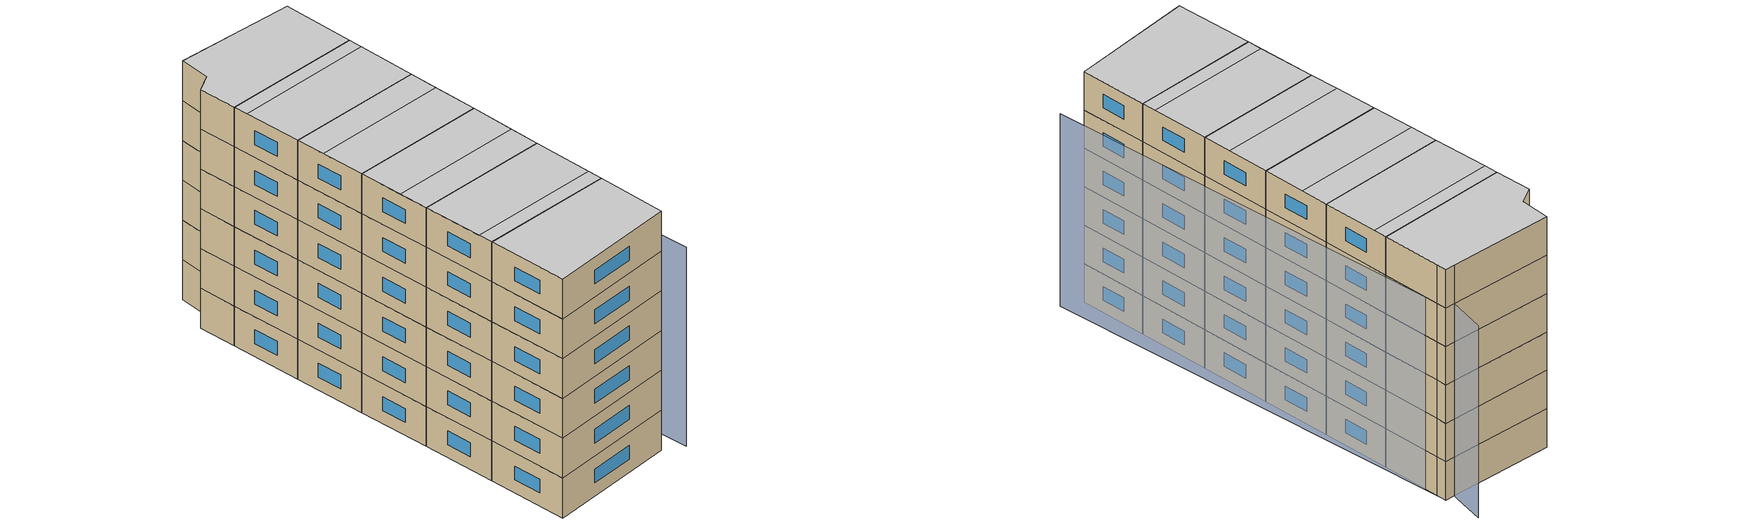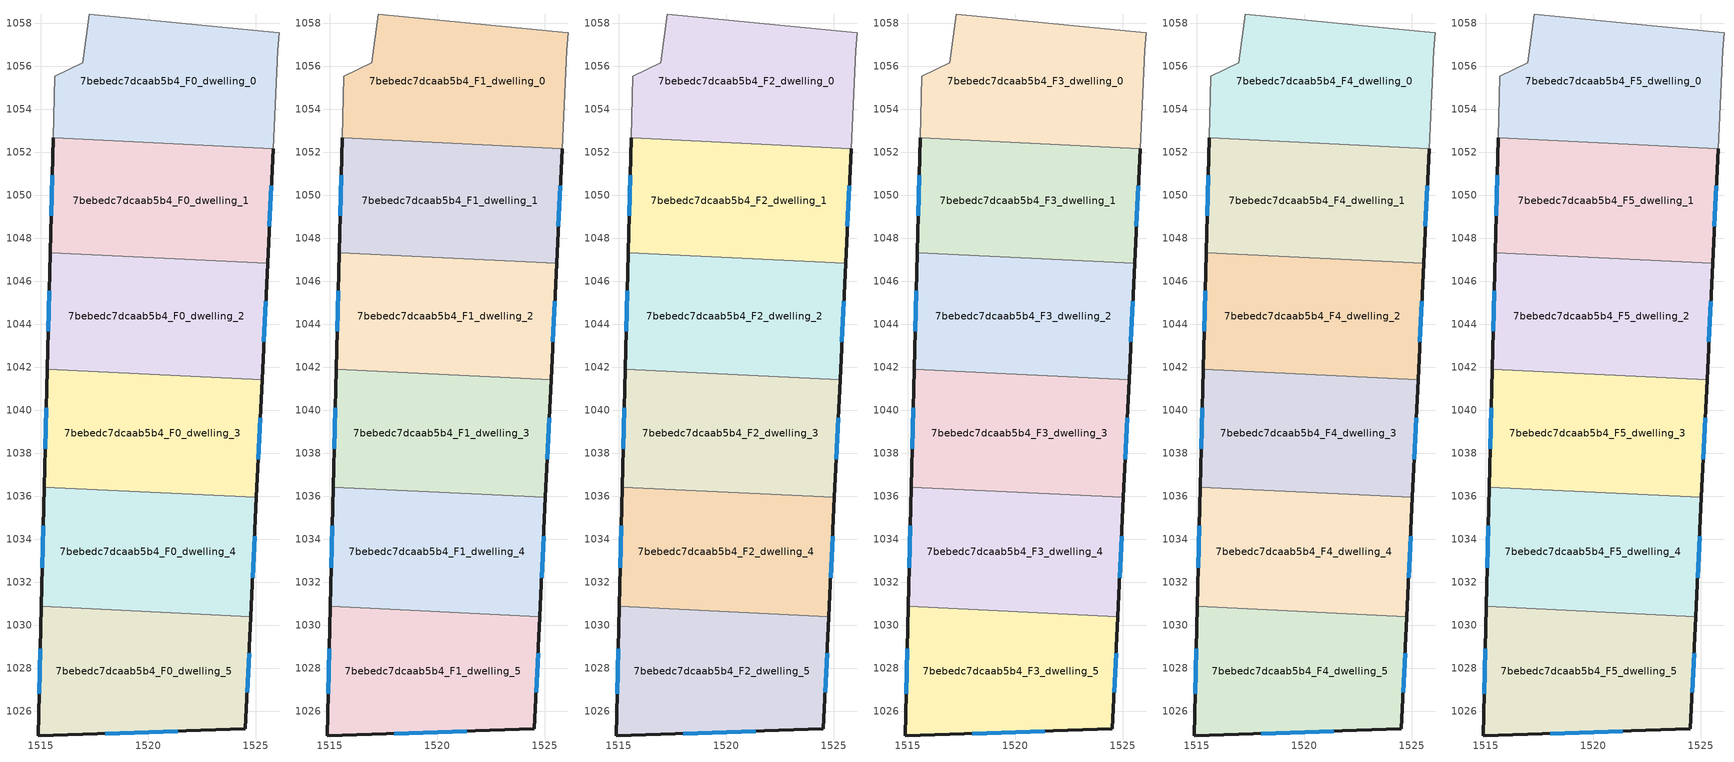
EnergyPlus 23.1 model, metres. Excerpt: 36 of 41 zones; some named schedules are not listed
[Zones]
7bebedc7dcaab5b4_F0_dwelling_0
 floor ground (EU_floor_Construction): 1526.08,1057.55 1526.02,1056.73 1525.8,1052.16 1515.56,1052.66 1515.64,1055.52 1516.94,1056.16 1517.26,1058.42 1525.34,1057.61 z0
 wall to 7bebedc7dcaab5b4_F0_dwelling_1 (EU_wall_Construction): 1515.56,1052.66 1525.8,1052.16 z0:3
 wall adiabatic (EU_wall_Construction): 1525.8,1052.16 1526.02,1056.73 1526.08,1057.55 1525.34,1057.61 1517.26,1058.42 1516.94,1056.16 1515.64,1055.52 1515.56,1052.66 z0:3
7bebedc7dcaab5b4_F0_dwelling_1
 floor ground (EU_floor_Construction): 1525.8,1052.16 1525.55,1046.82 1515.43,1047.31 1515.56,1052.66 z0
 wall outside (EU_wall_Construction): 1525.55,1046.82 1525.8,1052.16 / 1515.56,1052.66 1515.43,1047.31 z0:3
 wall to 7bebedc7dcaab5b4_F0_dwelling_2 (EU_wall_Construction): 1515.43,1047.31 1525.55,1046.82 z0:3
 window (EU_Window_Construction): 1525.63,1048.56 1525.72,1050.43 / 1515.52,1050.92 1515.47,1049.05 z0.98:2.02
7bebedc7dcaab5b4_F0_dwelling_2
 floor ground (EU_floor_Construction): 1525.55,1046.82 1525.29,1041.41 1515.3,1041.89 1515.43,1047.31 z0
 wall outside (EU_wall_Construction): 1525.29,1041.41 1525.55,1046.82 / 1515.43,1047.31 1515.3,1041.89 z0:3
 wall to 7bebedc7dcaab5b4_F0_dwelling_3 (EU_wall_Construction): 1515.3,1041.89 1525.29,1041.41 z0:3
 window (EU_Window_Construction): 1525.37,1043.17 1525.46,1045.06 / 1515.39,1045.55 1515.34,1043.65 z0.98:2.02
7bebedc7dcaab5b4_F0_dwelling_3
 floor ground (EU_floor_Construction): 1525.29,1041.41 1525.03,1035.94 1515.16,1036.41 1515.3,1041.89 z0
 wall outside (EU_wall_Construction): 1525.03,1035.94 1525.29,1041.41 / 1515.3,1041.89 1515.16,1036.41 z0:3
 wall to 7bebedc7dcaab5b4_F0_dwelling_4 (EU_wall_Construction): 1515.16,1036.41 1525.03,1035.94 z0:3
 window (EU_Window_Construction): 1525.11,1037.72 1525.2,1039.63 / 1515.25,1040.11 1515.2,1038.19 z0.98:2.02
7bebedc7dcaab5b4_F0_dwelling_4
 floor ground (EU_floor_Construction): 1525.03,1035.94 1524.76,1030.39 1515.02,1030.86 1515.16,1036.41 z0
 wall outside (EU_wall_Construction): 1524.76,1030.39 1525.03,1035.94 / 1515.16,1036.41 1515.02,1030.86 z0:3
 wall to 7bebedc7dcaab5b4_F0_dwelling_5 (EU_wall_Construction): 1515.02,1030.86 1524.76,1030.39 z0:3
 window (EU_Window_Construction): 1524.85,1032.19 1524.94,1034.13 / 1515.11,1034.61 1515.06,1032.67 z0.98:2.02
7bebedc7dcaab5b4_F0_dwelling_5
 floor ground (EU_floor_Construction): 1524.76,1030.39 1524.52,1025.18 1514.87,1024.84 1515.02,1030.86 z0
 wall outside (EU_wall_Construction): 1515.02,1030.86 1514.87,1024.84 1524.52,1025.18 1524.76,1030.39 z0:3
 window (EU_Window_Construction): 1524.6,1026.87 1524.68,1028.7 / 1518,1024.95 1521.38,1025.07 / 1514.97,1028.9 1514.92,1026.8 z0.98:2.02
7bebedc7dcaab5b4_F1_dwelling_0
 floor to 7bebedc7dcaab5b4_F0_dwelling_0 (EU_floor_Construction): 1526.08,1057.55 1526.02,1056.73 1525.8,1052.16 1515.56,1052.66 1515.64,1055.52 1516.94,1056.16 1517.26,1058.42 1525.34,1057.61 z3
 wall to 7bebedc7dcaab5b4_F1_dwelling_1 (EU_wall_Construction): 1515.56,1052.66 1525.8,1052.16 z3:6
 wall adiabatic (EU_wall_Construction): 1525.8,1052.16 1526.02,1056.73 1526.08,1057.55 1525.34,1057.61 1517.26,1058.42 1516.94,1056.16 1515.64,1055.52 1515.56,1052.66 z3:6
7bebedc7dcaab5b4_F1_dwelling_1
 floor to 7bebedc7dcaab5b4_F0_dwelling_1 (EU_floor_Construction): 1525.8,1052.16 1525.55,1046.82 1515.43,1047.31 1515.56,1052.66 z3
 wall outside (EU_wall_Construction): 1525.55,1046.82 1525.8,1052.16 / 1515.56,1052.66 1515.43,1047.31 z3:6
 wall to 7bebedc7dcaab5b4_F1_dwelling_2 (EU_wall_Construction): 1515.43,1047.31 1525.55,1046.82 z3:6
 window (EU_Window_Construction): 1525.63,1048.56 1525.72,1050.43 / 1515.52,1050.92 1515.47,1049.05 z3.98:5.02
7bebedc7dcaab5b4_F1_dwelling_2
 floor to 7bebedc7dcaab5b4_F0_dwelling_2 (EU_floor_Construction): 1525.55,1046.82 1525.29,1041.41 1515.3,1041.89 1515.43,1047.31 z3
 wall outside (EU_wall_Construction): 1525.29,1041.41 1525.55,1046.82 / 1515.43,1047.31 1515.3,1041.89 z3:6
 wall to 7bebedc7dcaab5b4_F1_dwelling_3 (EU_wall_Construction): 1515.3,1041.89 1525.29,1041.41 z3:6
 window (EU_Window_Construction): 1525.37,1043.17 1525.46,1045.06 / 1515.39,1045.55 1515.34,1043.65 z3.98:5.02
7bebedc7dcaab5b4_F1_dwelling_3
 floor to 7bebedc7dcaab5b4_F0_dwelling_3 (EU_floor_Construction): 1525.29,1041.41 1525.03,1035.94 1515.16,1036.41 1515.3,1041.89 z3
 wall outside (EU_wall_Construction): 1525.03,1035.94 1525.29,1041.41 / 1515.3,1041.89 1515.16,1036.41 z3:6
 wall to 7bebedc7dcaab5b4_F1_dwelling_4 (EU_wall_Construction): 1515.16,1036.41 1525.03,1035.94 z3:6
 window (EU_Window_Construction): 1525.11,1037.72 1525.2,1039.63 / 1515.25,1040.11 1515.2,1038.19 z3.98:5.02
7bebedc7dcaab5b4_F1_dwelling_4
 floor to 7bebedc7dcaab5b4_F0_dwelling_4 (EU_floor_Construction): 1525.03,1035.94 1524.76,1030.39 1515.02,1030.86 1515.16,1036.41 z3
 wall outside (EU_wall_Construction): 1524.76,1030.39 1525.03,1035.94 / 1515.16,1036.41 1515.02,1030.86 z3:6
 wall to 7bebedc7dcaab5b4_F1_dwelling_5 (EU_wall_Construction): 1515.02,1030.86 1524.76,1030.39 z3:6
 window (EU_Window_Construction): 1524.85,1032.19 1524.94,1034.13 / 1515.11,1034.61 1515.06,1032.67 z3.98:5.02
7bebedc7dcaab5b4_F1_dwelling_5
 floor to 7bebedc7dcaab5b4_F0_dwelling_5 (EU_floor_Construction): 1524.76,1030.39 1524.52,1025.18 1514.87,1024.84 1515.02,1030.86 z3
 wall outside (EU_wall_Construction): 1515.02,1030.86 1514.87,1024.84 1524.52,1025.18 1524.76,1030.39 z3:6
 window (EU_Window_Construction): 1524.6,1026.87 1524.68,1028.7 / 1518,1024.95 1521.38,1025.07 / 1514.97,1028.9 1514.92,1026.8 z3.98:5.02
7bebedc7dcaab5b4_F2_dwelling_0
 floor to 7bebedc7dcaab5b4_F1_dwelling_0 (EU_floor_Construction): 1526.08,1057.55 1526.02,1056.73 1525.8,1052.16 1515.56,1052.66 1515.64,1055.52 1516.94,1056.16 1517.26,1058.42 1525.34,1057.61 z6
 wall to 7bebedc7dcaab5b4_F2_dwelling_1 (EU_wall_Construction): 1515.56,1052.66 1525.8,1052.16 z6:9
 wall adiabatic (EU_wall_Construction): 1525.8,1052.16 1526.02,1056.73 1526.08,1057.55 1525.34,1057.61 1517.26,1058.42 1516.94,1056.16 1515.64,1055.52 1515.56,1052.66 z6:9
7bebedc7dcaab5b4_F2_dwelling_1
 floor to 7bebedc7dcaab5b4_F1_dwelling_1 (EU_floor_Construction): 1525.8,1052.16 1525.55,1046.82 1515.43,1047.31 1515.56,1052.66 z6
 wall outside (EU_wall_Construction): 1525.55,1046.82 1525.8,1052.16 / 1515.56,1052.66 1515.43,1047.31 z6:9
 wall to 7bebedc7dcaab5b4_F2_dwelling_2 (EU_wall_Construction): 1515.43,1047.31 1525.55,1046.82 z6:9
 window (EU_Window_Construction): 1525.63,1048.56 1525.72,1050.43 / 1515.52,1050.92 1515.47,1049.05 z6.98:8.02
7bebedc7dcaab5b4_F2_dwelling_2
 floor to 7bebedc7dcaab5b4_F1_dwelling_2 (EU_floor_Construction): 1525.55,1046.82 1525.29,1041.41 1515.3,1041.89 1515.43,1047.31 z6
 wall outside (EU_wall_Construction): 1525.29,1041.41 1525.55,1046.82 / 1515.43,1047.31 1515.3,1041.89 z6:9
 wall to 7bebedc7dcaab5b4_F2_dwelling_3 (EU_wall_Construction): 1515.3,1041.89 1525.29,1041.41 z6:9
 window (EU_Window_Construction): 1525.37,1043.17 1525.46,1045.06 / 1515.39,1045.55 1515.34,1043.65 z6.98:8.02
7bebedc7dcaab5b4_F2_dwelling_3
 floor to 7bebedc7dcaab5b4_F1_dwelling_3 (EU_floor_Construction): 1525.29,1041.41 1525.03,1035.94 1515.16,1036.41 1515.3,1041.89 z6
 wall outside (EU_wall_Construction): 1525.03,1035.94 1525.29,1041.41 / 1515.3,1041.89 1515.16,1036.41 z6:9
 wall to 7bebedc7dcaab5b4_F2_dwelling_4 (EU_wall_Construction): 1515.16,1036.41 1525.03,1035.94 z6:9
 window (EU_Window_Construction): 1525.11,1037.72 1525.2,1039.63 / 1515.25,1040.11 1515.2,1038.19 z6.98:8.02
7bebedc7dcaab5b4_F2_dwelling_4
 floor to 7bebedc7dcaab5b4_F1_dwelling_4 (EU_floor_Construction): 1525.03,1035.94 1524.76,1030.39 1515.02,1030.86 1515.16,1036.41 z6
 wall outside (EU_wall_Construction): 1524.76,1030.39 1525.03,1035.94 / 1515.16,1036.41 1515.02,1030.86 z6:9
 wall to 7bebedc7dcaab5b4_F2_dwelling_5 (EU_wall_Construction): 1515.02,1030.86 1524.76,1030.39 z6:9
 window (EU_Window_Construction): 1524.85,1032.19 1524.94,1034.13 / 1515.11,1034.61 1515.06,1032.67 z6.98:8.02
7bebedc7dcaab5b4_F2_dwelling_5
 floor to 7bebedc7dcaab5b4_F1_dwelling_5 (EU_floor_Construction): 1524.76,1030.39 1524.52,1025.18 1514.87,1024.84 1515.02,1030.86 z6
 wall outside (EU_wall_Construction): 1515.02,1030.86 1514.87,1024.84 1524.52,1025.18 1524.76,1030.39 z6:9
 window (EU_Window_Construction): 1524.6,1026.87 1524.68,1028.7 / 1518,1024.95 1521.38,1025.07 / 1514.97,1028.9 1514.92,1026.8 z6.98:8.02
7bebedc7dcaab5b4_F3_dwelling_0
 floor to 7bebedc7dcaab5b4_F2_dwelling_0 (EU_floor_Construction): 1526.08,1057.55 1526.02,1056.73 1525.8,1052.16 1515.56,1052.66 1515.64,1055.52 1516.94,1056.16 1517.26,1058.42 1525.34,1057.61 z9
 wall to 7bebedc7dcaab5b4_F3_dwelling_1 (EU_wall_Construction): 1515.56,1052.66 1525.8,1052.16 z9:12
 wall adiabatic (EU_wall_Construction): 1525.8,1052.16 1526.02,1056.73 1526.08,1057.55 1525.34,1057.61 1517.26,1058.42 1516.94,1056.16 1515.64,1055.52 1515.56,1052.66 z9:12
7bebedc7dcaab5b4_F3_dwelling_1
 floor to 7bebedc7dcaab5b4_F2_dwelling_1 (EU_floor_Construction): 1525.8,1052.16 1525.55,1046.82 1515.43,1047.31 1515.56,1052.66 z9
 wall outside (EU_wall_Construction): 1525.55,1046.82 1525.8,1052.16 / 1515.56,1052.66 1515.43,1047.31 z9:12
 wall to 7bebedc7dcaab5b4_F3_dwelling_2 (EU_wall_Construction): 1515.43,1047.31 1525.55,1046.82 z9:12
 window (EU_Window_Construction): 1525.63,1048.56 1525.72,1050.43 / 1515.52,1050.92 1515.47,1049.05 z9.98:11.02
7bebedc7dcaab5b4_F3_dwelling_2
 floor to 7bebedc7dcaab5b4_F2_dwelling_2 (EU_floor_Construction): 1525.55,1046.82 1525.29,1041.41 1515.3,1041.89 1515.43,1047.31 z9
 wall outside (EU_wall_Construction): 1525.29,1041.41 1525.55,1046.82 / 1515.43,1047.31 1515.3,1041.89 z9:12
 wall to 7bebedc7dcaab5b4_F3_dwelling_3 (EU_wall_Construction): 1515.3,1041.89 1525.29,1041.41 z9:12
 window (EU_Window_Construction): 1525.37,1043.17 1525.46,1045.06 / 1515.39,1045.55 1515.34,1043.65 z9.98:11.02
7bebedc7dcaab5b4_F3_dwelling_3
 floor to 7bebedc7dcaab5b4_F2_dwelling_3 (EU_floor_Construction): 1525.29,1041.41 1525.03,1035.94 1515.16,1036.41 1515.3,1041.89 z9
 wall outside (EU_wall_Construction): 1525.03,1035.94 1525.29,1041.41 / 1515.3,1041.89 1515.16,1036.41 z9:12
 wall to 7bebedc7dcaab5b4_F3_dwelling_4 (EU_wall_Construction): 1515.16,1036.41 1525.03,1035.94 z9:12
 window (EU_Window_Construction): 1525.11,1037.72 1525.2,1039.63 / 1515.25,1040.11 1515.2,1038.19 z9.98:11.02
7bebedc7dcaab5b4_F3_dwelling_4
 floor to 7bebedc7dcaab5b4_F2_dwelling_4 (EU_floor_Construction): 1525.03,1035.94 1524.76,1030.39 1515.02,1030.86 1515.16,1036.41 z9
 wall outside (EU_wall_Construction): 1524.76,1030.39 1525.03,1035.94 / 1515.16,1036.41 1515.02,1030.86 z9:12
 wall to 7bebedc7dcaab5b4_F3_dwelling_5 (EU_wall_Construction): 1515.02,1030.86 1524.76,1030.39 z9:12
 window (EU_Window_Construction): 1524.85,1032.19 1524.94,1034.13 / 1515.11,1034.61 1515.06,1032.67 z9.98:11.02
7bebedc7dcaab5b4_F3_dwelling_5
 floor to 7bebedc7dcaab5b4_F2_dwelling_5 (EU_floor_Construction): 1524.76,1030.39 1524.52,1025.18 1514.87,1024.84 1515.02,1030.86 z9
 wall outside (EU_wall_Construction): 1515.02,1030.86 1514.87,1024.84 1524.52,1025.18 1524.76,1030.39 z9:12
 window (EU_Window_Construction): 1524.6,1026.87 1524.68,1028.7 / 1518,1024.95 1521.38,1025.07 / 1514.97,1028.9 1514.92,1026.8 z9.98:11.02
7bebedc7dcaab5b4_F4_dwelling_0
 floor to 7bebedc7dcaab5b4_F3_dwelling_0 (EU_floor_Construction): 1526.08,1057.55 1526.02,1056.73 1525.8,1052.16 1515.56,1052.66 1515.64,1055.52 1516.94,1056.16 1517.26,1058.42 1525.34,1057.61 z12
 wall to 7bebedc7dcaab5b4_F4_dwelling_1 (EU_wall_Construction): 1515.56,1052.66 1525.8,1052.16 z12:15
 wall adiabatic (EU_wall_Construction): 1525.8,1052.16 1526.02,1056.73 1526.08,1057.55 1525.34,1057.61 1517.26,1058.42 1516.94,1056.16 1515.64,1055.52 1515.56,1052.66 z12:15
7bebedc7dcaab5b4_F4_dwelling_1
 floor to 7bebedc7dcaab5b4_F3_dwelling_1 (EU_floor_Construction): 1525.8,1052.16 1525.55,1046.82 1515.43,1047.31 1515.56,1052.66 z12
 wall outside (EU_wall_Construction): 1525.55,1046.82 1525.8,1052.16 / 1515.56,1052.66 1515.43,1047.31 z12:15
 wall to 7bebedc7dcaab5b4_F4_dwelling_2 (EU_wall_Construction): 1515.43,1047.31 1525.55,1046.82 z12:15
 window (EU_Window_Construction): 1525.63,1048.56 1525.72,1050.43 / 1515.52,1050.92 1515.47,1049.05 z12.98:14.02
7bebedc7dcaab5b4_F4_dwelling_2
 floor to 7bebedc7dcaab5b4_F3_dwelling_2 (EU_floor_Construction): 1525.55,1046.82 1525.29,1041.41 1515.3,1041.89 1515.43,1047.31 z12
 wall outside (EU_wall_Construction): 1525.29,1041.41 1525.55,1046.82 / 1515.43,1047.31 1515.3,1041.89 z12:15
 wall to 7bebedc7dcaab5b4_F4_dwelling_3 (EU_wall_Construction): 1515.3,1041.89 1525.29,1041.41 z12:15
 window (EU_Window_Construction): 1525.37,1043.17 1525.46,1045.06 / 1515.39,1045.55 1515.34,1043.65 z12.98:14.02
7bebedc7dcaab5b4_F4_dwelling_3
 floor to 7bebedc7dcaab5b4_F3_dwelling_3 (EU_floor_Construction): 1525.29,1041.41 1525.03,1035.94 1515.16,1036.41 1515.3,1041.89 z12
 wall outside (EU_wall_Construction): 1525.03,1035.94 1525.29,1041.41 / 1515.3,1041.89 1515.16,1036.41 z12:15
 wall to 7bebedc7dcaab5b4_F4_dwelling_4 (EU_wall_Construction): 1515.16,1036.41 1525.03,1035.94 z12:15
 window (EU_Window_Construction): 1525.11,1037.72 1525.2,1039.63 / 1515.25,1040.11 1515.2,1038.19 z12.98:14.02
7bebedc7dcaab5b4_F4_dwelling_4
 floor to 7bebedc7dcaab5b4_F3_dwelling_4 (EU_floor_Construction): 1525.03,1035.94 1524.76,1030.39 1515.02,1030.86 1515.16,1036.41 z12
 wall outside (EU_wall_Construction): 1524.76,1030.39 1525.03,1035.94 / 1515.16,1036.41 1515.02,1030.86 z12:15
 wall to 7bebedc7dcaab5b4_F4_dwelling_5 (EU_wall_Construction): 1515.02,1030.86 1524.76,1030.39 z12:15
 window (EU_Window_Construction): 1524.85,1032.19 1524.94,1034.13 / 1515.11,1034.61 1515.06,1032.67 z12.98:14.02
7bebedc7dcaab5b4_F4_dwelling_5
 floor to 7bebedc7dcaab5b4_F3_dwelling_5 (EU_floor_Construction): 1524.76,1030.39 1524.52,1025.18 1514.87,1024.84 1515.02,1030.86 z12
 wall outside (EU_wall_Construction): 1515.02,1030.86 1514.87,1024.84 1524.52,1025.18 1524.76,1030.39 z12:15
 window (EU_Window_Construction): 1524.6,1026.87 1524.68,1028.7 / 1518,1024.95 1521.38,1025.07 / 1514.97,1028.9 1514.92,1026.8 z12.98:14.02
7bebedc7dcaab5b4_F5_dwelling_0
 floor to 7bebedc7dcaab5b4_F4_dwelling_0 (EU_floor_Construction): 1526.08,1057.55 1526.02,1056.73 1525.8,1052.16 1515.56,1052.66 1515.64,1055.52 1516.94,1056.16 1517.26,1058.42 1525.34,1057.61 z15
 wall to 7bebedc7dcaab5b4_F5_dwelling_1 (EU_wall_Construction): 1515.56,1052.66 1525.8,1052.16 z15:18
 wall adiabatic (EU_wall_Construction): 1525.8,1052.16 1526.02,1056.73 1526.08,1057.55 1525.34,1057.61 1517.26,1058.42 1516.94,1056.16 1515.64,1055.52 1515.56,1052.66 z15:18
 ceiling to 7bebedc7dcaab5b4_F6_dwelling_0 (EU_floor_Construction): 1525.8,1052.16 1526.02,1056.73 1526.08,1057.55 1525.34,1057.61 1517.26,1058.42 1516.94,1056.16 1515.64,1055.52 1515.56,1052.66 z18
7bebedc7dcaab5b4_F5_dwelling_1
 floor to 7bebedc7dcaab5b4_F4_dwelling_1 (EU_floor_Construction): 1525.8,1052.16 1525.55,1046.82 1515.43,1047.31 1515.56,1052.66 z15
 wall outside (EU_wall_Construction): 1525.55,1046.82 1525.8,1052.16 / 1515.56,1052.66 1515.43,1047.31 z15:18
 wall to 7bebedc7dcaab5b4_F5_dwelling_2 (EU_wall_Construction): 1515.43,1047.31 1525.55,1046.82 z15:18
 window (EU_Window_Construction): 1525.63,1048.56 1525.72,1050.43 / 1515.52,1050.92 1515.47,1049.05 z15.98:17.02
 ceiling to 7bebedc7dcaab5b4_F6_dwelling_1 (EU_floor_Construction): 1525.55,1046.82 1525.75,1051.1 1515.54,1051.59 1515.43,1047.31 z18
 ceiling to 7bebedc7dcaab5b4_F6_dwelling_0 (EU_floor_Construction): 1525.75,1051.1 1525.8,1052.16 1515.56,1052.66 1515.54,1051.59 z18
7bebedc7dcaab5b4_F5_dwelling_2
 floor to 7bebedc7dcaab5b4_F4_dwelling_2 (EU_floor_Construction): 1525.55,1046.82 1525.29,1041.41 1515.3,1041.89 1515.43,1047.31 z15
 wall outside (EU_wall_Construction): 1525.29,1041.41 1525.55,1046.82 / 1515.43,1047.31 1515.3,1041.89 z15:18
 wall to 7bebedc7dcaab5b4_F5_dwelling_3 (EU_wall_Construction): 1515.3,1041.89 1525.29,1041.41 z15:18
 window (EU_Window_Construction): 1525.37,1043.17 1525.46,1045.06 / 1515.39,1045.55 1515.34,1043.65 z15.98:17.02
 ceiling to 7bebedc7dcaab5b4_F6_dwelling_2 (EU_floor_Construction): 1525.29,1041.41 1525.44,1044.66 1515.38,1045.15 1515.3,1041.89 z18
 ceiling to 7bebedc7dcaab5b4_F6_dwelling_1 (EU_floor_Construction): 1525.44,1044.66 1525.55,1046.82 1515.43,1047.31 1515.38,1045.15 z18
7bebedc7dcaab5b4_F5_dwelling_3
 floor to 7bebedc7dcaab5b4_F4_dwelling_3 (EU_floor_Construction): 1525.29,1041.41 1525.03,1035.94 1515.16,1036.41 1515.3,1041.89 z15
 wall outside (EU_wall_Construction): 1525.03,1035.94 1525.29,1041.41 / 1515.3,1041.89 1515.16,1036.41 z15:18
 wall to 7bebedc7dcaab5b4_F5_dwelling_4 (EU_wall_Construction): 1515.16,1036.41 1525.03,1035.94 z15:18
 window (EU_Window_Construction): 1525.11,1037.72 1525.2,1039.63 / 1515.25,1040.11 1515.2,1038.19 z15.98:17.02
 ceiling to 7bebedc7dcaab5b4_F6_dwelling_3 (EU_floor_Construction): 1525.03,1035.94 1525.13,1038.13 1515.21,1038.61 1515.16,1036.41 z18
 ceiling to 7bebedc7dcaab5b4_F6_dwelling_2 (EU_floor_Construction): 1525.13,1038.13 1525.29,1041.41 1515.3,1041.89 1515.21,1038.61 z18
7bebedc7dcaab5b4_F5_dwelling_4
 floor to 7bebedc7dcaab5b4_F4_dwelling_4 (EU_floor_Construction): 1525.03,1035.94 1524.76,1030.39 1515.02,1030.86 1515.16,1036.41 z15
 wall outside (EU_wall_Construction): 1524.76,1030.39 1525.03,1035.94 / 1515.16,1036.41 1515.02,1030.86 z15:18
 wall to 7bebedc7dcaab5b4_F5_dwelling_5 (EU_wall_Construction): 1515.02,1030.86 1524.76,1030.39 z15:18
 window (EU_Window_Construction): 1524.85,1032.19 1524.94,1034.13 / 1515.11,1034.61 1515.06,1032.67 z15.98:17.02
 ceiling to 7bebedc7dcaab5b4_F6_dwelling_3 (EU_floor_Construction): 1524.82,1031.51 1525.03,1035.94 1515.16,1036.41 1515.05,1031.98 z18
 ceiling to 7bebedc7dcaab5b4_F6_dwelling_4 (EU_floor_Construction): 1524.76,1030.39 1524.82,1031.51 1515.05,1031.98 1515.02,1030.86 z18
7bebedc7dcaab5b4_F5_dwelling_5
 floor to 7bebedc7dcaab5b4_F4_dwelling_5 (EU_floor_Construction): 1524.76,1030.39 1524.52,1025.18 1514.87,1024.84 1515.02,1030.86 z15
 wall outside (EU_wall_Construction): 1515.02,1030.86 1514.87,1024.84 1524.52,1025.18 1524.76,1030.39 z15:18
 window (EU_Window_Construction): 1524.6,1026.87 1524.68,1028.7 / 1518,1024.95 1521.38,1025.07 / 1514.97,1028.9 1514.92,1026.8 z15.98:17.02
 ceiling to 7bebedc7dcaab5b4_F6_dwelling_4 (EU_floor_Construction): 1524.52,1025.18 1524.76,1030.39 1515.02,1030.86 1514.87,1024.84 z18
shading: 1525.86,1024.31 1526.02,1057.55 / 1526.2,1060.44 1524.88,1056.1 z0:15
[Building]
EU S2 Campaign: North Axis=0; Terrain=City; Solar Distribution=FullExterior
[Site:Location]
Bologna: Latitude=44.5; Longitude=11.25; Time Zone=1; Elevation=37
[SizingPeriod:WeatherFileDays]
AnnualSizingPeriod: Begin Month=1; Begin Day of Month=1; End Month=12; End Day of Month=31; Day of Week for Start Day=Monday; Use Weather File Daylight Saving Period=No; Use Weather File Rain and Snow Indicators=No
[MATERIAL]
EU_InternalMass_Material: Roughness=MediumRough; Thickness=0.1; Conductivity=1; Density=1800; Specific Heat=900; Thermal Absorptance=0.9; Solar Absorptance=0.7; Visible Absorptance=0.7
[MATERIAL:NOMASS] Roughness=MediumRough; Thermal Absorptance=0.9; Solar Absorptance=0.7; Visible Absorptance=0.7
Name | Thermal Resistance
EU_wall_NoMass | 0.905828
EU_floor_NoMass | 0.67114
[WINDOWMATERIAL:SIMPLEGLAZINGSYSTEM]
EU_Window_SimpleGlazing: UFactor=4.52486; Solar Heat Gain Coefficient=0.85; Visible Transmittance=0.85
[CONSTRUCTION]
EU_wall_Construction: EU_wall_NoMass
EU_floor_Construction: EU_floor_NoMass
EU_Window_Construction: EU_Window_SimpleGlazing
EU_InternalMass_Construction: EU_InternalMass_Material
[ZONE] Type=1; Multiplier=1; Ceiling Height=autocalculate; Floor Area=autocalculate; Part of Total Floor Area=Yes
Name | Volume
7bebedc7dcaab5b4_F0_dwelling_0; 7bebedc7dcaab5b4_F1_dwelling_0; 7bebedc7dcaab5b4_F2_dwelling_0; 7bebedc7dcaab5b4_F3_dwelling_0; 7bebedc7dcaab5b4_F4_dwelling_0; 7bebedc7dcaab5b4_F5_dwelling_0 | 163.506
7bebedc7dcaab5b4_F0_dwelling_1; 7bebedc7dcaab5b4_F1_dwelling_1; 7bebedc7dcaab5b4_F2_dwelling_1; 7bebedc7dcaab5b4_F3_dwelling_1; 7bebedc7dcaab5b4_F4_dwelling_1; 7bebedc7dcaab5b4_F5_dwelling_1 | 163.503
7bebedc7dcaab5b4_F0_dwelling_2; 7bebedc7dcaab5b4_F1_dwelling_2; 7bebedc7dcaab5b4_F2_dwelling_2; 7bebedc7dcaab5b4_F3_dwelling_2; 7bebedc7dcaab5b4_F4_dwelling_2; 7bebedc7dcaab5b4_F5_dwelling_2 | 163.493
7bebedc7dcaab5b4_F0_dwelling_3; 7bebedc7dcaab5b4_F1_dwelling_3; 7bebedc7dcaab5b4_F2_dwelling_3; 7bebedc7dcaab5b4_F3_dwelling_3; 7bebedc7dcaab5b4_F4_dwelling_3; 7bebedc7dcaab5b4_F5_dwelling_3 | 163.509
7bebedc7dcaab5b4_F0_dwelling_4; 7bebedc7dcaab5b4_F1_dwelling_4; 7bebedc7dcaab5b4_F2_dwelling_4; 7bebedc7dcaab5b4_F3_dwelling_4; 7bebedc7dcaab5b4_F4_dwelling_4; 7bebedc7dcaab5b4_F5_dwelling_4; 7bebedc7dcaab5b4_F0_dwelling_5; 7bebedc7dcaab5b4_F1_dwelling_5; 7bebedc7dcaab5b4_F2_dwelling_5; 7bebedc7dcaab5b4_F3_dwelling_5; 7bebedc7dcaab5b4_F4_dwelling_5; 7bebedc7dcaab5b4_F5_dwelling_5 | 163.51
[INTERNALMASS] Construction=EU_InternalMass_Construction
Name | Zone or ZoneList | Surface Area
7bebedc7dcaab5b4_F0_dwelling_0_EU_InternalMass | 7bebedc7dcaab5b4_F0_dwelling_0 | 54.5024
7bebedc7dcaab5b4_F0_dwelling_1_EU_InternalMass | 7bebedc7dcaab5b4_F0_dwelling_1 | 54.501
7bebedc7dcaab5b4_F0_dwelling_2_EU_InternalMass | 7bebedc7dcaab5b4_F0_dwelling_2 | 54.4977
7bebedc7dcaab5b4_F0_dwelling_3_EU_InternalMass | 7bebedc7dcaab5b4_F0_dwelling_3 | 54.5028
7bebedc7dcaab5b4_F0_dwelling_4_EU_InternalMass | 7bebedc7dcaab5b4_F0_dwelling_4 | 54.5031
7bebedc7dcaab5b4_F0_dwelling_5_EU_InternalMass | 7bebedc7dcaab5b4_F0_dwelling_5 | 54.5032
7bebedc7dcaab5b4_F1_dwelling_0_EU_InternalMass | 7bebedc7dcaab5b4_F1_dwelling_0 | 54.5024
7bebedc7dcaab5b4_F1_dwelling_1_EU_InternalMass | 7bebedc7dcaab5b4_F1_dwelling_1 | 54.501
7bebedc7dcaab5b4_F1_dwelling_2_EU_InternalMass | 7bebedc7dcaab5b4_F1_dwelling_2 | 54.4977
7bebedc7dcaab5b4_F1_dwelling_3_EU_InternalMass | 7bebedc7dcaab5b4_F1_dwelling_3 | 54.5028
7bebedc7dcaab5b4_F1_dwelling_4_EU_InternalMass | 7bebedc7dcaab5b4_F1_dwelling_4 | 54.5031
7bebedc7dcaab5b4_F1_dwelling_5_EU_InternalMass | 7bebedc7dcaab5b4_F1_dwelling_5 | 54.5032
7bebedc7dcaab5b4_F2_dwelling_0_EU_InternalMass | 7bebedc7dcaab5b4_F2_dwelling_0 | 54.5024
7bebedc7dcaab5b4_F2_dwelling_1_EU_InternalMass | 7bebedc7dcaab5b4_F2_dwelling_1 | 54.501
7bebedc7dcaab5b4_F2_dwelling_2_EU_InternalMass | 7bebedc7dcaab5b4_F2_dwelling_2 | 54.4977
7bebedc7dcaab5b4_F2_dwelling_3_EU_InternalMass | 7bebedc7dcaab5b4_F2_dwelling_3 | 54.5028
7bebedc7dcaab5b4_F2_dwelling_4_EU_InternalMass | 7bebedc7dcaab5b4_F2_dwelling_4 | 54.5031
7bebedc7dcaab5b4_F2_dwelling_5_EU_InternalMass | 7bebedc7dcaab5b4_F2_dwelling_5 | 54.5032
7bebedc7dcaab5b4_F3_dwelling_0_EU_InternalMass | 7bebedc7dcaab5b4_F3_dwelling_0 | 54.5024
7bebedc7dcaab5b4_F3_dwelling_1_EU_InternalMass | 7bebedc7dcaab5b4_F3_dwelling_1 | 54.501
7bebedc7dcaab5b4_F3_dwelling_2_EU_InternalMass | 7bebedc7dcaab5b4_F3_dwelling_2 | 54.4977
7bebedc7dcaab5b4_F3_dwelling_3_EU_InternalMass | 7bebedc7dcaab5b4_F3_dwelling_3 | 54.5028
7bebedc7dcaab5b4_F3_dwelling_4_EU_InternalMass | 7bebedc7dcaab5b4_F3_dwelling_4 | 54.5031
7bebedc7dcaab5b4_F3_dwelling_5_EU_InternalMass | 7bebedc7dcaab5b4_F3_dwelling_5 | 54.5032
7bebedc7dcaab5b4_F4_dwelling_0_EU_InternalMass | 7bebedc7dcaab5b4_F4_dwelling_0 | 54.5024
7bebedc7dcaab5b4_F4_dwelling_1_EU_InternalMass | 7bebedc7dcaab5b4_F4_dwelling_1 | 54.501
7bebedc7dcaab5b4_F4_dwelling_2_EU_InternalMass | 7bebedc7dcaab5b4_F4_dwelling_2 | 54.4977
7bebedc7dcaab5b4_F4_dwelling_3_EU_InternalMass | 7bebedc7dcaab5b4_F4_dwelling_3 | 54.5028
7bebedc7dcaab5b4_F4_dwelling_4_EU_InternalMass | 7bebedc7dcaab5b4_F4_dwelling_4 | 54.5031
7bebedc7dcaab5b4_F4_dwelling_5_EU_InternalMass | 7bebedc7dcaab5b4_F4_dwelling_5 | 54.5032
7bebedc7dcaab5b4_F5_dwelling_0_EU_InternalMass | 7bebedc7dcaab5b4_F5_dwelling_0 | 54.5024
7bebedc7dcaab5b4_F5_dwelling_1_EU_InternalMass | 7bebedc7dcaab5b4_F5_dwelling_1 | 54.501
7bebedc7dcaab5b4_F5_dwelling_2_EU_InternalMass | 7bebedc7dcaab5b4_F5_dwelling_2 | 54.4977
7bebedc7dcaab5b4_F5_dwelling_3_EU_InternalMass | 7bebedc7dcaab5b4_F5_dwelling_3 | 54.5028
7bebedc7dcaab5b4_F5_dwelling_4_EU_InternalMass | 7bebedc7dcaab5b4_F5_dwelling_4 | 54.5031
7bebedc7dcaab5b4_F5_dwelling_5_EU_InternalMass | 7bebedc7dcaab5b4_F5_dwelling_5 | 54.5032
[OTHEREQUIPMENT] Fuel Type=Electricity; Design Level Calculation Method=Watts/Area; Power per Zone Floor Area=1; Fraction Latent=0; Fraction Radiant=0; Fraction Lost=0; Carbon Dioxide Generation Rate=0; EndUse Subcategory=EU_Step8_InternalGains
Name | Zone or ZoneList or Space or SpaceList | Schedule
EU_Step8_InternalGain_7bebedc7dcaab5b4_F0_dwelling_0_f000 | 7bebedc7dcaab5b4_F0_dwelling_0 | EU_Step8_GainSchedule_7bebedc7dcaab5b4_F0_dwelling_0_f000
EU_Step8_InternalGain_7bebedc7dcaab5b4_F0_dwelling_1_f000 | 7bebedc7dcaab5b4_F0_dwelling_1 | EU_Step8_GainSchedule_7bebedc7dcaab5b4_F0_dwelling_1_f000
EU_Step8_InternalGain_7bebedc7dcaab5b4_F0_dwelling_2_f000 | 7bebedc7dcaab5b4_F0_dwelling_2 | EU_Step8_GainSchedule_7bebedc7dcaab5b4_F0_dwelling_2_f000
EU_Step8_InternalGain_7bebedc7dcaab5b4_F0_dwelling_3_f000 | 7bebedc7dcaab5b4_F0_dwelling_3 | EU_Step8_GainSchedule_7bebedc7dcaab5b4_F0_dwelling_3_f000
EU_Step8_InternalGain_7bebedc7dcaab5b4_F0_dwelling_4_f000 | 7bebedc7dcaab5b4_F0_dwelling_4 | EU_Step8_GainSchedule_7bebedc7dcaab5b4_F0_dwelling_4_f000
EU_Step8_InternalGain_7bebedc7dcaab5b4_F0_dwelling_5_f000 | 7bebedc7dcaab5b4_F0_dwelling_5 | EU_Step8_GainSchedule_7bebedc7dcaab5b4_F0_dwelling_5_f000
EU_Step8_InternalGain_7bebedc7dcaab5b4_F1_dwelling_0_f000 | 7bebedc7dcaab5b4_F1_dwelling_0 | EU_Step8_GainSchedule_7bebedc7dcaab5b4_F1_dwelling_0_f000
EU_Step8_InternalGain_7bebedc7dcaab5b4_F1_dwelling_1_f000 | 7bebedc7dcaab5b4_F1_dwelling_1 | EU_Step8_GainSchedule_7bebedc7dcaab5b4_F1_dwelling_1_f000
EU_Step8_InternalGain_7bebedc7dcaab5b4_F1_dwelling_2_f000 | 7bebedc7dcaab5b4_F1_dwelling_2 | EU_Step8_GainSchedule_7bebedc7dcaab5b4_F1_dwelling_2_f000
EU_Step8_InternalGain_7bebedc7dcaab5b4_F1_dwelling_3_f000 | 7bebedc7dcaab5b4_F1_dwelling_3 | EU_Step8_GainSchedule_7bebedc7dcaab5b4_F1_dwelling_3_f000
EU_Step8_InternalGain_7bebedc7dcaab5b4_F1_dwelling_4_f000 | 7bebedc7dcaab5b4_F1_dwelling_4 | EU_Step8_GainSchedule_7bebedc7dcaab5b4_F1_dwelling_4_f000
EU_Step8_InternalGain_7bebedc7dcaab5b4_F1_dwelling_5_f000 | 7bebedc7dcaab5b4_F1_dwelling_5 | EU_Step8_GainSchedule_7bebedc7dcaab5b4_F1_dwelling_5_f000
EU_Step8_InternalGain_7bebedc7dcaab5b4_F2_dwelling_0_f000 | 7bebedc7dcaab5b4_F2_dwelling_0 | EU_Step8_GainSchedule_7bebedc7dcaab5b4_F2_dwelling_0_f000
EU_Step8_InternalGain_7bebedc7dcaab5b4_F2_dwelling_1_f000 | 7bebedc7dcaab5b4_F2_dwelling_1 | EU_Step8_GainSchedule_7bebedc7dcaab5b4_F2_dwelling_1_f000
EU_Step8_InternalGain_7bebedc7dcaab5b4_F2_dwelling_2_f000 | 7bebedc7dcaab5b4_F2_dwelling_2 | EU_Step8_GainSchedule_7bebedc7dcaab5b4_F2_dwelling_2_f000
EU_Step8_InternalGain_7bebedc7dcaab5b4_F2_dwelling_3_f000 | 7bebedc7dcaab5b4_F2_dwelling_3 | EU_Step8_GainSchedule_7bebedc7dcaab5b4_F2_dwelling_3_f000
EU_Step8_InternalGain_7bebedc7dcaab5b4_F2_dwelling_4_f000 | 7bebedc7dcaab5b4_F2_dwelling_4 | EU_Step8_GainSchedule_7bebedc7dcaab5b4_F2_dwelling_4_f000
EU_Step8_InternalGain_7bebedc7dcaab5b4_F2_dwelling_5_f000 | 7bebedc7dcaab5b4_F2_dwelling_5 | EU_Step8_GainSchedule_7bebedc7dcaab5b4_F2_dwelling_5_f000
EU_Step8_InternalGain_7bebedc7dcaab5b4_F3_dwelling_0_f000 | 7bebedc7dcaab5b4_F3_dwelling_0 | EU_Step8_GainSchedule_7bebedc7dcaab5b4_F3_dwelling_0_f000
EU_Step8_InternalGain_7bebedc7dcaab5b4_F3_dwelling_1_f000 | 7bebedc7dcaab5b4_F3_dwelling_1 | EU_Step8_GainSchedule_7bebedc7dcaab5b4_F3_dwelling_1_f000
EU_Step8_InternalGain_7bebedc7dcaab5b4_F3_dwelling_2_f000 | 7bebedc7dcaab5b4_F3_dwelling_2 | EU_Step8_GainSchedule_7bebedc7dcaab5b4_F3_dwelling_2_f000
EU_Step8_InternalGain_7bebedc7dcaab5b4_F3_dwelling_3_f000 | 7bebedc7dcaab5b4_F3_dwelling_3 | EU_Step8_GainSchedule_7bebedc7dcaab5b4_F3_dwelling_3_f000
EU_Step8_InternalGain_7bebedc7dcaab5b4_F3_dwelling_4_f000 | 7bebedc7dcaab5b4_F3_dwelling_4 | EU_Step8_GainSchedule_7bebedc7dcaab5b4_F3_dwelling_4_f000
EU_Step8_InternalGain_7bebedc7dcaab5b4_F3_dwelling_5_f000 | 7bebedc7dcaab5b4_F3_dwelling_5 | EU_Step8_GainSchedule_7bebedc7dcaab5b4_F3_dwelling_5_f000
EU_Step8_InternalGain_7bebedc7dcaab5b4_F4_dwelling_0_f000 | 7bebedc7dcaab5b4_F4_dwelling_0 | EU_Step8_GainSchedule_7bebedc7dcaab5b4_F4_dwelling_0_f000
EU_Step8_InternalGain_7bebedc7dcaab5b4_F4_dwelling_1_f000 | 7bebedc7dcaab5b4_F4_dwelling_1 | EU_Step8_GainSchedule_7bebedc7dcaab5b4_F4_dwelling_1_f000
EU_Step8_InternalGain_7bebedc7dcaab5b4_F4_dwelling_2_f000 | 7bebedc7dcaab5b4_F4_dwelling_2 | EU_Step8_GainSchedule_7bebedc7dcaab5b4_F4_dwelling_2_f000
EU_Step8_InternalGain_7bebedc7dcaab5b4_F4_dwelling_3_f000 | 7bebedc7dcaab5b4_F4_dwelling_3 | EU_Step8_GainSchedule_7bebedc7dcaab5b4_F4_dwelling_3_f000
EU_Step8_InternalGain_7bebedc7dcaab5b4_F4_dwelling_4_f000 | 7bebedc7dcaab5b4_F4_dwelling_4 | EU_Step8_GainSchedule_7bebedc7dcaab5b4_F4_dwelling_4_f000
EU_Step8_InternalGain_7bebedc7dcaab5b4_F4_dwelling_5_f000 | 7bebedc7dcaab5b4_F4_dwelling_5 | EU_Step8_GainSchedule_7bebedc7dcaab5b4_F4_dwelling_5_f000
EU_Step8_InternalGain_7bebedc7dcaab5b4_F5_dwelling_0_f000 | 7bebedc7dcaab5b4_F5_dwelling_0 | EU_Step8_GainSchedule_7bebedc7dcaab5b4_F5_dwelling_0_f000
EU_Step8_InternalGain_7bebedc7dcaab5b4_F5_dwelling_1_f000 | 7bebedc7dcaab5b4_F5_dwelling_1 | EU_Step8_GainSchedule_7bebedc7dcaab5b4_F5_dwelling_1_f000
EU_Step8_InternalGain_7bebedc7dcaab5b4_F5_dwelling_2_f000 | 7bebedc7dcaab5b4_F5_dwelling_2 | EU_Step8_GainSchedule_7bebedc7dcaab5b4_F5_dwelling_2_f000
EU_Step8_InternalGain_7bebedc7dcaab5b4_F5_dwelling_3_f000 | 7bebedc7dcaab5b4_F5_dwelling_3 | EU_Step8_GainSchedule_7bebedc7dcaab5b4_F5_dwelling_3_f000
EU_Step8_InternalGain_7bebedc7dcaab5b4_F5_dwelling_4_f000 | 7bebedc7dcaab5b4_F5_dwelling_4 | EU_Step8_GainSchedule_7bebedc7dcaab5b4_F5_dwelling_4_f000
EU_Step8_InternalGain_7bebedc7dcaab5b4_F5_dwelling_5_f000 | 7bebedc7dcaab5b4_F5_dwelling_5 | EU_Step8_GainSchedule_7bebedc7dcaab5b4_F5_dwelling_5_f000
[ZONEVENTILATION:DESIGNFLOWRATE] Schedule=EU_AlwaysOn; Design Flow Rate Calculation Method=AirChanges/Hour; Air Changes per Hour=0.73129; Ventilation Type=Natural; Fan Pressure Rise=0; Fan Total Efficiency=1; Constant Term Coefficient=1; Temperature Term Coefficient=0; Velocity Term Coefficient=0; Velocity Squared Term Coefficient=0; Minimum Indoor Temperature=-100; Maximum Indoor Temperature=100; Delta Temperature=-100; Minimum Outdoor Temperature=-100; Maximum Outdoor Temperature=100; Maximum Wind Speed=40
Name | Zone or ZoneList or Space or SpaceList
EU_ConstantAir_7bebedc7dcaab5b4_F0_dwelling_0 | 7bebedc7dcaab5b4_F0_dwelling_0
EU_ConstantAir_7bebedc7dcaab5b4_F0_dwelling_1 | 7bebedc7dcaab5b4_F0_dwelling_1
EU_ConstantAir_7bebedc7dcaab5b4_F0_dwelling_2 | 7bebedc7dcaab5b4_F0_dwelling_2
EU_ConstantAir_7bebedc7dcaab5b4_F0_dwelling_3 | 7bebedc7dcaab5b4_F0_dwelling_3
EU_ConstantAir_7bebedc7dcaab5b4_F0_dwelling_4 | 7bebedc7dcaab5b4_F0_dwelling_4
EU_ConstantAir_7bebedc7dcaab5b4_F0_dwelling_5 | 7bebedc7dcaab5b4_F0_dwelling_5
EU_ConstantAir_7bebedc7dcaab5b4_F1_dwelling_0 | 7bebedc7dcaab5b4_F1_dwelling_0
EU_ConstantAir_7bebedc7dcaab5b4_F1_dwelling_1 | 7bebedc7dcaab5b4_F1_dwelling_1
EU_ConstantAir_7bebedc7dcaab5b4_F1_dwelling_2 | 7bebedc7dcaab5b4_F1_dwelling_2
EU_ConstantAir_7bebedc7dcaab5b4_F1_dwelling_3 | 7bebedc7dcaab5b4_F1_dwelling_3
EU_ConstantAir_7bebedc7dcaab5b4_F1_dwelling_4 | 7bebedc7dcaab5b4_F1_dwelling_4
EU_ConstantAir_7bebedc7dcaab5b4_F1_dwelling_5 | 7bebedc7dcaab5b4_F1_dwelling_5
EU_ConstantAir_7bebedc7dcaab5b4_F2_dwelling_0 | 7bebedc7dcaab5b4_F2_dwelling_0
EU_ConstantAir_7bebedc7dcaab5b4_F2_dwelling_1 | 7bebedc7dcaab5b4_F2_dwelling_1
EU_ConstantAir_7bebedc7dcaab5b4_F2_dwelling_2 | 7bebedc7dcaab5b4_F2_dwelling_2
EU_ConstantAir_7bebedc7dcaab5b4_F2_dwelling_3 | 7bebedc7dcaab5b4_F2_dwelling_3
EU_ConstantAir_7bebedc7dcaab5b4_F2_dwelling_4 | 7bebedc7dcaab5b4_F2_dwelling_4
EU_ConstantAir_7bebedc7dcaab5b4_F2_dwelling_5 | 7bebedc7dcaab5b4_F2_dwelling_5
EU_ConstantAir_7bebedc7dcaab5b4_F3_dwelling_0 | 7bebedc7dcaab5b4_F3_dwelling_0
EU_ConstantAir_7bebedc7dcaab5b4_F3_dwelling_1 | 7bebedc7dcaab5b4_F3_dwelling_1
EU_ConstantAir_7bebedc7dcaab5b4_F3_dwelling_2 | 7bebedc7dcaab5b4_F3_dwelling_2
EU_ConstantAir_7bebedc7dcaab5b4_F3_dwelling_3 | 7bebedc7dcaab5b4_F3_dwelling_3
EU_ConstantAir_7bebedc7dcaab5b4_F3_dwelling_4 | 7bebedc7dcaab5b4_F3_dwelling_4
EU_ConstantAir_7bebedc7dcaab5b4_F3_dwelling_5 | 7bebedc7dcaab5b4_F3_dwelling_5
EU_ConstantAir_7bebedc7dcaab5b4_F4_dwelling_0 | 7bebedc7dcaab5b4_F4_dwelling_0
EU_ConstantAir_7bebedc7dcaab5b4_F4_dwelling_1 | 7bebedc7dcaab5b4_F4_dwelling_1
EU_ConstantAir_7bebedc7dcaab5b4_F4_dwelling_2 | 7bebedc7dcaab5b4_F4_dwelling_2
EU_ConstantAir_7bebedc7dcaab5b4_F4_dwelling_3 | 7bebedc7dcaab5b4_F4_dwelling_3
EU_ConstantAir_7bebedc7dcaab5b4_F4_dwelling_4 | 7bebedc7dcaab5b4_F4_dwelling_4
EU_ConstantAir_7bebedc7dcaab5b4_F4_dwelling_5 | 7bebedc7dcaab5b4_F4_dwelling_5
EU_ConstantAir_7bebedc7dcaab5b4_F5_dwelling_0 | 7bebedc7dcaab5b4_F5_dwelling_0
EU_ConstantAir_7bebedc7dcaab5b4_F5_dwelling_1 | 7bebedc7dcaab5b4_F5_dwelling_1
EU_ConstantAir_7bebedc7dcaab5b4_F5_dwelling_2 | 7bebedc7dcaab5b4_F5_dwelling_2
EU_ConstantAir_7bebedc7dcaab5b4_F5_dwelling_3 | 7bebedc7dcaab5b4_F5_dwelling_3
EU_ConstantAir_7bebedc7dcaab5b4_F5_dwelling_4 | 7bebedc7dcaab5b4_F5_dwelling_4
EU_ConstantAir_7bebedc7dcaab5b4_F5_dwelling_5 | 7bebedc7dcaab5b4_F5_dwelling_5
[HVACTEMPLATE:ZONE:IDEALLOADSAIRSYSTEM] System Availability Schedule=EU_AlwaysOn; Maximum Heating Supply Air Temperature=50; Minimum Cooling Supply Air Temperature=13; Maximum Heating Supply Air Humidity Ratio=0.0156; Minimum Cooling Supply Air Humidity Ratio=0.0077; Heating Limit=NoLimit; Cooling Limit=NoLimit; Heating Availability Schedule=EU_AlwaysOn; Cooling Availability Schedule=EU_CoolingOff; Dehumidification Control Type=ConstantSensibleHeatRatio; Cooling Sensible Heat Ratio=0.7; Dehumidification Setpoint=60; Humidification Control Type=None; Humidification Setpoint=30; Outdoor Air Method=None; Outdoor Air Flow Rate per Person=0.00944; Outdoor Air Flow Rate per Zone Floor Area=0; Outdoor Air Flow Rate per Zone=0; Demand Controlled Ventilation Type=None; Outdoor Air Economizer Type=NoEconomizer; Heat Recovery Type=None; Sensible Heat Recovery Effectiveness=0.7; Latent Heat Recovery Effectiveness=0.65
Name | Template Thermostat
7bebedc7dcaab5b4_F0_dwelling_0 | EU_HeatOnly_7bebedc7dcaab5b4_F0_dwelling_0
7bebedc7dcaab5b4_F0_dwelling_1 | EU_HeatOnly_7bebedc7dcaab5b4_F0_dwelling_1
7bebedc7dcaab5b4_F0_dwelling_2 | EU_HeatOnly_7bebedc7dcaab5b4_F0_dwelling_2
7bebedc7dcaab5b4_F0_dwelling_3 | EU_HeatOnly_7bebedc7dcaab5b4_F0_dwelling_3
7bebedc7dcaab5b4_F0_dwelling_4 | EU_HeatOnly_7bebedc7dcaab5b4_F0_dwelling_4
7bebedc7dcaab5b4_F0_dwelling_5 | EU_HeatOnly_7bebedc7dcaab5b4_F0_dwelling_5
7bebedc7dcaab5b4_F1_dwelling_0 | EU_HeatOnly_7bebedc7dcaab5b4_F1_dwelling_0
7bebedc7dcaab5b4_F1_dwelling_1 | EU_HeatOnly_7bebedc7dcaab5b4_F1_dwelling_1
7bebedc7dcaab5b4_F1_dwelling_2 | EU_HeatOnly_7bebedc7dcaab5b4_F1_dwelling_2
7bebedc7dcaab5b4_F1_dwelling_3 | EU_HeatOnly_7bebedc7dcaab5b4_F1_dwelling_3
7bebedc7dcaab5b4_F1_dwelling_4 | EU_HeatOnly_7bebedc7dcaab5b4_F1_dwelling_4
7bebedc7dcaab5b4_F1_dwelling_5 | EU_HeatOnly_7bebedc7dcaab5b4_F1_dwelling_5
7bebedc7dcaab5b4_F2_dwelling_0 | EU_HeatOnly_7bebedc7dcaab5b4_F2_dwelling_0
7bebedc7dcaab5b4_F2_dwelling_1 | EU_HeatOnly_7bebedc7dcaab5b4_F2_dwelling_1
7bebedc7dcaab5b4_F2_dwelling_2 | EU_HeatOnly_7bebedc7dcaab5b4_F2_dwelling_2
7bebedc7dcaab5b4_F2_dwelling_3 | EU_HeatOnly_7bebedc7dcaab5b4_F2_dwelling_3
7bebedc7dcaab5b4_F2_dwelling_4 | EU_HeatOnly_7bebedc7dcaab5b4_F2_dwelling_4
7bebedc7dcaab5b4_F2_dwelling_5 | EU_HeatOnly_7bebedc7dcaab5b4_F2_dwelling_5
7bebedc7dcaab5b4_F3_dwelling_0 | EU_HeatOnly_7bebedc7dcaab5b4_F3_dwelling_0
7bebedc7dcaab5b4_F3_dwelling_1 | EU_HeatOnly_7bebedc7dcaab5b4_F3_dwelling_1
7bebedc7dcaab5b4_F3_dwelling_2 | EU_HeatOnly_7bebedc7dcaab5b4_F3_dwelling_2
7bebedc7dcaab5b4_F3_dwelling_3 | EU_HeatOnly_7bebedc7dcaab5b4_F3_dwelling_3
7bebedc7dcaab5b4_F3_dwelling_4 | EU_HeatOnly_7bebedc7dcaab5b4_F3_dwelling_4
7bebedc7dcaab5b4_F3_dwelling_5 | EU_HeatOnly_7bebedc7dcaab5b4_F3_dwelling_5
7bebedc7dcaab5b4_F4_dwelling_0 | EU_HeatOnly_7bebedc7dcaab5b4_F4_dwelling_0
7bebedc7dcaab5b4_F4_dwelling_1 | EU_HeatOnly_7bebedc7dcaab5b4_F4_dwelling_1
7bebedc7dcaab5b4_F4_dwelling_2 | EU_HeatOnly_7bebedc7dcaab5b4_F4_dwelling_2
7bebedc7dcaab5b4_F4_dwelling_3 | EU_HeatOnly_7bebedc7dcaab5b4_F4_dwelling_3
7bebedc7dcaab5b4_F4_dwelling_4 | EU_HeatOnly_7bebedc7dcaab5b4_F4_dwelling_4
7bebedc7dcaab5b4_F4_dwelling_5 | EU_HeatOnly_7bebedc7dcaab5b4_F4_dwelling_5
7bebedc7dcaab5b4_F5_dwelling_0 | EU_HeatOnly_7bebedc7dcaab5b4_F5_dwelling_0
7bebedc7dcaab5b4_F5_dwelling_1 | EU_HeatOnly_7bebedc7dcaab5b4_F5_dwelling_1
7bebedc7dcaab5b4_F5_dwelling_2 | EU_HeatOnly_7bebedc7dcaab5b4_F5_dwelling_2
7bebedc7dcaab5b4_F5_dwelling_3 | EU_HeatOnly_7bebedc7dcaab5b4_F5_dwelling_3
7bebedc7dcaab5b4_F5_dwelling_4 | EU_HeatOnly_7bebedc7dcaab5b4_F5_dwelling_4
7bebedc7dcaab5b4_F5_dwelling_5 | EU_HeatOnly_7bebedc7dcaab5b4_F5_dwelling_5
[SIZING:ZONE] Zone Cooling Design Supply Air Temperature Input Method=SupplyAirTemperature; Zone Cooling Design Supply Air Temperature=13; Zone Heating Design Supply Air Temperature Input Method=SupplyAirTemperature; Zone Heating Design Supply Air Temperature=50; Zone Cooling Design Supply Air Humidity Ratio=0.008; Zone Heating Design Supply Air Humidity Ratio=0.008; Cooling Design Air Flow Method=DesignDay; Cooling Design Air Flow Rate=0; Cooling Minimum Air Flow per Zone Floor Area=0.000762; Cooling Minimum Air Flow=0; Cooling Minimum Air Flow Fraction=0.2; Heating Design Air Flow Method=DesignDay; Heating Design Air Flow Rate=0; Heating Maximum Air Flow per Zone Floor Area=0.002032; Heating Maximum Air Flow=0.141576; Heating Maximum Air Flow Fraction=0.3; Account for Dedicated Outdoor Air System=No; Dedicated Outdoor Air System Control Strategy=NeutralSupplyAir; Dedicated Outdoor Air Low Setpoint Temperature for Design=autosize; Dedicated Outdoor Air High Setpoint Temperature for Design=autosize; Zone Load Sizing Method=Sensible Load Only No Latent Load; Zone Latent Cooling Design Supply Air Humidity Ratio Input Method=HumidityRatioDifference; Zone Cooling Design Supply Air Humidity Ratio Difference=0.005; Zone Latent Heating Design Supply Air Humidity Ratio Input Method=HumidityRatioDifference; Zone Humidification Design Supply Air Humidity Ratio Difference=0.005
7bebedc7dcaab5b4_F0_dwelling_0; 7bebedc7dcaab5b4_F0_dwelling_1; 7bebedc7dcaab5b4_F0_dwelling_2; 7bebedc7dcaab5b4_F0_dwelling_3; 7bebedc7dcaab5b4_F0_dwelling_4; 7bebedc7dcaab5b4_F0_dwelling_5; 7bebedc7dcaab5b4_F1_dwelling_0; 7bebedc7dcaab5b4_F1_dwelling_1; 7bebedc7dcaab5b4_F1_dwelling_2; 7bebedc7dcaab5b4_F1_dwelling_3; 7bebedc7dcaab5b4_F1_dwelling_4; 7bebedc7dcaab5b4_F1_dwelling_5; 7bebedc7dcaab5b4_F2_dwelling_0; 7bebedc7dcaab5b4_F2_dwelling_1; 7bebedc7dcaab5b4_F2_dwelling_2; 7bebedc7dcaab5b4_F2_dwelling_3; 7bebedc7dcaab5b4_F2_dwelling_4; 7bebedc7dcaab5b4_F2_dwelling_5; 7bebedc7dcaab5b4_F3_dwelling_0; 7bebedc7dcaab5b4_F3_dwelling_1; 7bebedc7dcaab5b4_F3_dwelling_2; 7bebedc7dcaab5b4_F3_dwelling_3; 7bebedc7dcaab5b4_F3_dwelling_4; 7bebedc7dcaab5b4_F3_dwelling_5; 7bebedc7dcaab5b4_F4_dwelling_0; 7bebedc7dcaab5b4_F4_dwelling_1; 7bebedc7dcaab5b4_F4_dwelling_2; 7bebedc7dcaab5b4_F4_dwelling_3; 7bebedc7dcaab5b4_F4_dwelling_4; 7bebedc7dcaab5b4_F4_dwelling_5; 7bebedc7dcaab5b4_F5_dwelling_0; 7bebedc7dcaab5b4_F5_dwelling_1; 7bebedc7dcaab5b4_F5_dwelling_2; 7bebedc7dcaab5b4_F5_dwelling_3; 7bebedc7dcaab5b4_F5_dwelling_4; 7bebedc7dcaab5b4_F5_dwelling_5
[SCHEDULE:FILE] Column Number=1; Rows to Skip at Top=0; Number of Hours of Data=8760; Column Separator=Comma; Interpolate to Timestep=No; Minutes per Item=60; Adjust Schedule for Daylight Savings=Yes
Name | File
EU_Step8_GainSchedule_7bebedc7dcaab5b4_F0_dwelling_0_f000 | ../../schedules/7bebedc7dcaab5b4/7bebedc7dcaab5b4_F0_dwelling_0_f000_gain.csv
EU_Step8_GainSchedule_7bebedc7dcaab5b4_F0_dwelling_1_f000 | ../../schedules/7bebedc7dcaab5b4/7bebedc7dcaab5b4_F0_dwelling_1_f000_gain.csv
EU_Step8_GainSchedule_7bebedc7dcaab5b4_F0_dwelling_2_f000 | ../../schedules/7bebedc7dcaab5b4/7bebedc7dcaab5b4_F0_dwelling_2_f000_gain.csv
EU_Step8_GainSchedule_7bebedc7dcaab5b4_F0_dwelling_3_f000 | ../../schedules/7bebedc7dcaab5b4/7bebedc7dcaab5b4_F0_dwelling_3_f000_gain.csv
EU_Step8_GainSchedule_7bebedc7dcaab5b4_F0_dwelling_4_f000 | ../../schedules/7bebedc7dcaab5b4/7bebedc7dcaab5b4_F0_dwelling_4_f000_gain.csv
EU_Step8_GainSchedule_7bebedc7dcaab5b4_F0_dwelling_5_f000 | ../../schedules/7bebedc7dcaab5b4/7bebedc7dcaab5b4_F0_dwelling_5_f000_gain.csv
EU_Step8_GainSchedule_7bebedc7dcaab5b4_F1_dwelling_0_f000 | ../../schedules/7bebedc7dcaab5b4/7bebedc7dcaab5b4_F1_dwelling_0_f000_gain.csv
EU_Step8_GainSchedule_7bebedc7dcaab5b4_F1_dwelling_1_f000 | ../../schedules/7bebedc7dcaab5b4/7bebedc7dcaab5b4_F1_dwelling_1_f000_gain.csv
EU_Step8_GainSchedule_7bebedc7dcaab5b4_F1_dwelling_2_f000 | ../../schedules/7bebedc7dcaab5b4/7bebedc7dcaab5b4_F1_dwelling_2_f000_gain.csv
EU_Step8_GainSchedule_7bebedc7dcaab5b4_F1_dwelling_3_f000 | ../../schedules/7bebedc7dcaab5b4/7bebedc7dcaab5b4_F1_dwelling_3_f000_gain.csv
EU_Step8_GainSchedule_7bebedc7dcaab5b4_F1_dwelling_4_f000 | ../../schedules/7bebedc7dcaab5b4/7bebedc7dcaab5b4_F1_dwelling_4_f000_gain.csv
EU_Step8_GainSchedule_7bebedc7dcaab5b4_F1_dwelling_5_f000 | ../../schedules/7bebedc7dcaab5b4/7bebedc7dcaab5b4_F1_dwelling_5_f000_gain.csv
EU_Step8_GainSchedule_7bebedc7dcaab5b4_F2_dwelling_0_f000 | ../../schedules/7bebedc7dcaab5b4/7bebedc7dcaab5b4_F2_dwelling_0_f000_gain.csv
EU_Step8_GainSchedule_7bebedc7dcaab5b4_F2_dwelling_1_f000 | ../../schedules/7bebedc7dcaab5b4/7bebedc7dcaab5b4_F2_dwelling_1_f000_gain.csv
EU_Step8_GainSchedule_7bebedc7dcaab5b4_F2_dwelling_2_f000 | ../../schedules/7bebedc7dcaab5b4/7bebedc7dcaab5b4_F2_dwelling_2_f000_gain.csv
EU_Step8_GainSchedule_7bebedc7dcaab5b4_F2_dwelling_3_f000 | ../../schedules/7bebedc7dcaab5b4/7bebedc7dcaab5b4_F2_dwelling_3_f000_gain.csv
EU_Step8_GainSchedule_7bebedc7dcaab5b4_F2_dwelling_4_f000 | ../../schedules/7bebedc7dcaab5b4/7bebedc7dcaab5b4_F2_dwelling_4_f000_gain.csv
EU_Step8_GainSchedule_7bebedc7dcaab5b4_F2_dwelling_5_f000 | ../../schedules/7bebedc7dcaab5b4/7bebedc7dcaab5b4_F2_dwelling_5_f000_gain.csv
EU_Step8_GainSchedule_7bebedc7dcaab5b4_F3_dwelling_0_f000 | ../../schedules/7bebedc7dcaab5b4/7bebedc7dcaab5b4_F3_dwelling_0_f000_gain.csv
EU_Step8_GainSchedule_7bebedc7dcaab5b4_F3_dwelling_1_f000 | ../../schedules/7bebedc7dcaab5b4/7bebedc7dcaab5b4_F3_dwelling_1_f000_gain.csv
EU_Step8_GainSchedule_7bebedc7dcaab5b4_F3_dwelling_2_f000 | ../../schedules/7bebedc7dcaab5b4/7bebedc7dcaab5b4_F3_dwelling_2_f000_gain.csv
EU_Step8_GainSchedule_7bebedc7dcaab5b4_F3_dwelling_3_f000 | ../../schedules/7bebedc7dcaab5b4/7bebedc7dcaab5b4_F3_dwelling_3_f000_gain.csv
EU_Step8_GainSchedule_7bebedc7dcaab5b4_F3_dwelling_4_f000 | ../../schedules/7bebedc7dcaab5b4/7bebedc7dcaab5b4_F3_dwelling_4_f000_gain.csv
EU_Step8_GainSchedule_7bebedc7dcaab5b4_F3_dwelling_5_f000 | ../../schedules/7bebedc7dcaab5b4/7bebedc7dcaab5b4_F3_dwelling_5_f000_gain.csv
EU_Step8_GainSchedule_7bebedc7dcaab5b4_F4_dwelling_0_f000 | ../../schedules/7bebedc7dcaab5b4/7bebedc7dcaab5b4_F4_dwelling_0_f000_gain.csv
EU_Step8_GainSchedule_7bebedc7dcaab5b4_F4_dwelling_1_f000 | ../../schedules/7bebedc7dcaab5b4/7bebedc7dcaab5b4_F4_dwelling_1_f000_gain.csv
EU_Step8_GainSchedule_7bebedc7dcaab5b4_F4_dwelling_2_f000 | ../../schedules/7bebedc7dcaab5b4/7bebedc7dcaab5b4_F4_dwelling_2_f000_gain.csv
EU_Step8_GainSchedule_7bebedc7dcaab5b4_F4_dwelling_3_f000 | ../../schedules/7bebedc7dcaab5b4/7bebedc7dcaab5b4_F4_dwelling_3_f000_gain.csv
EU_Step8_GainSchedule_7bebedc7dcaab5b4_F4_dwelling_4_f000 | ../../schedules/7bebedc7dcaab5b4/7bebedc7dcaab5b4_F4_dwelling_4_f000_gain.csv
EU_Step8_GainSchedule_7bebedc7dcaab5b4_F4_dwelling_5_f000 | ../../schedules/7bebedc7dcaab5b4/7bebedc7dcaab5b4_F4_dwelling_5_f000_gain.csv
EU_Step8_GainSchedule_7bebedc7dcaab5b4_F5_dwelling_0_f000 | ../../schedules/7bebedc7dcaab5b4/7bebedc7dcaab5b4_F5_dwelling_0_f000_gain.csv
EU_Step8_GainSchedule_7bebedc7dcaab5b4_F5_dwelling_1_f000 | ../../schedules/7bebedc7dcaab5b4/7bebedc7dcaab5b4_F5_dwelling_1_f000_gain.csv
EU_Step8_GainSchedule_7bebedc7dcaab5b4_F5_dwelling_2_f000 | ../../schedules/7bebedc7dcaab5b4/7bebedc7dcaab5b4_F5_dwelling_2_f000_gain.csv
EU_Step8_GainSchedule_7bebedc7dcaab5b4_F5_dwelling_3_f000 | ../../schedules/7bebedc7dcaab5b4/7bebedc7dcaab5b4_F5_dwelling_3_f000_gain.csv
EU_Step8_GainSchedule_7bebedc7dcaab5b4_F5_dwelling_4_f000 | ../../schedules/7bebedc7dcaab5b4/7bebedc7dcaab5b4_F5_dwelling_4_f000_gain.csv
